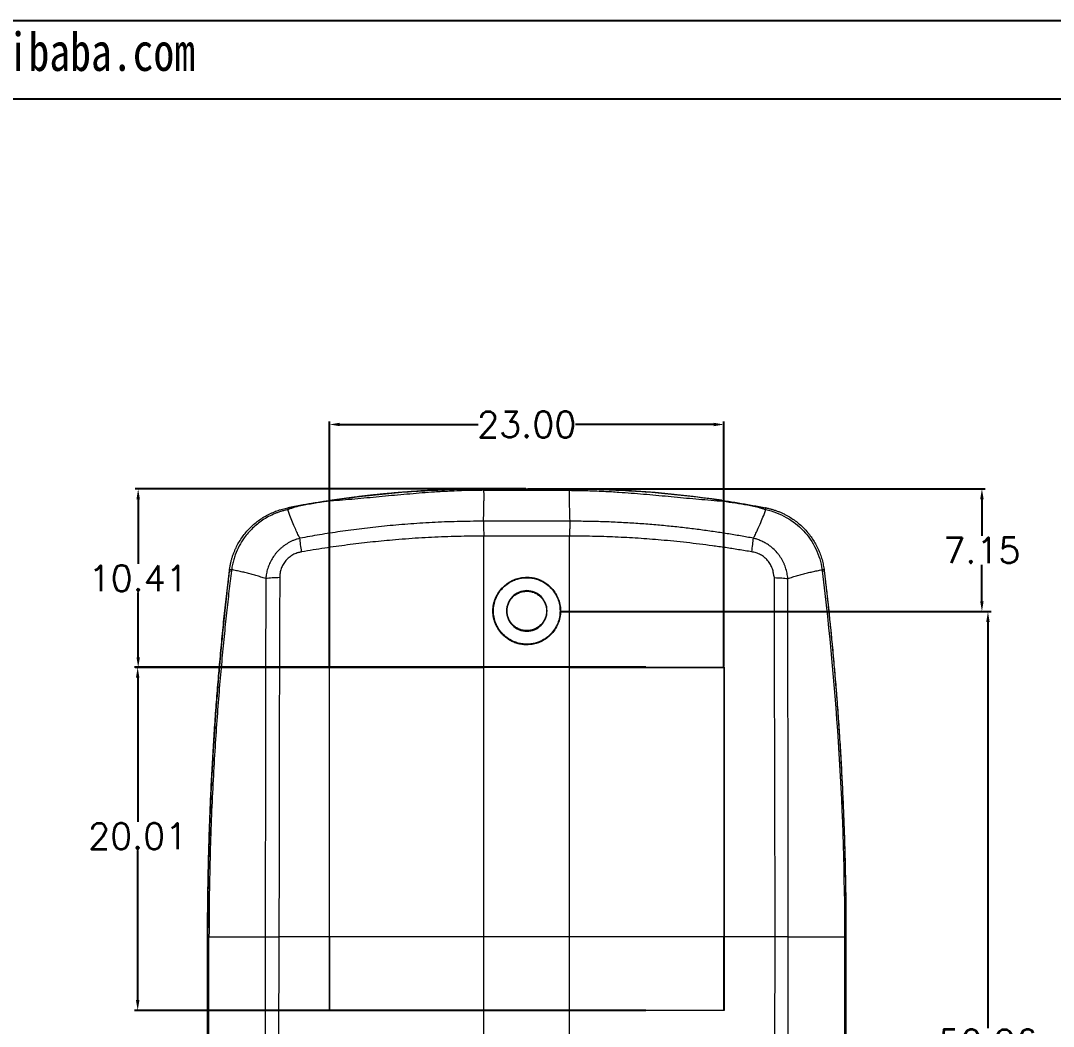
# Model space of a CAD drawing. Header units: inches. Extents: x 1127 to 2406, y 573 to 922.
# Drawn here: x 2294.7 to 2354.9, y 708.2 to 766.9 of the extents above; entities that cross this region are included whole.
import ezdxf

# ---------------------------------------------------------------- set-up
doc = ezdxf.new("R2010")
doc.units = ezdxf.units.IN
doc.layers.add('文字', color=81, linetype='Continuous')
doc.styles.get("Standard").update_dxf_attribs({"font": 'txt', "bigfont": 'gbcbig.shx'})
doc.styles.add('宋体', font='', dxfattribs={"width": 0.8, "height": 3.5})
doc.styles.get('宋体').set_extended_font_data('SimSun')
doc.dimstyles.new('2', dxfattribs={"dimtxt": 1.5, "dimasz": 0.6, "dimexe": 0.18, "dimexo": 0.0625, "dimgap": 0.09, "dimtad": 0, "dimtih": 1, "dimtoh": 1, "dimzin": 0, "dimdsep": 46, "dimtxsty": 'Standard', "dimcen": 0, "dimadec": 0, "dimazin": 2, "dimtfac": 1, "dimtofl": 0, "dimtmove": 0, "dimatfit": 3, "dimfxl": 1, "dimtolj": 1, "dimtzin": 0, "dimarcsym": 0})

# ---------------------------------------------------------------- blocks, each defined once
blk = doc.blocks.new('*D185')
at = {"color": 0, "lineweight": -2}
for p, q in [((2326.261, 732.402), (2351.298, 732.402)), ((2351.118, 731.802), (2351.118, 708.111)), ((2351.118, 682.739), (2351.118, 706.431)), ((2325.439, 682.139), (2351.298, 682.139))]:
    blk.add_line(p, q, dxfattribs=at)
at = {"color": 0}
for points in [[(2351.018, 731.802), (2351.218, 731.802), (2351.118, 732.402)], [(2351.018, 682.739), (2351.218, 682.739), (2351.118, 682.139)]]:
    blk.add_solid(points, dxfattribs=at)
at = {"layer": 'Defpoints', "color": 0}
for p in [(2326.199, 732.402), (2351.118, 732.402), (2325.376, 682.139)]:
    blk.add_point(p, dxfattribs=at)
at = {"color": 0, "insert": (2351.118, 707.271), "char_height": 1.5, "attachment_point": 5}
blk.add_mtext('\\A1;50.26', dxfattribs=at)
blk = doc.blocks.new('*D186')
at = {"color": 0, "lineweight": -2}
for p, q in [((2312.726, 729.202), (2312.726, 743.495)), ((2313.326, 743.315), (2321.386, 743.315)), ((2335.126, 743.315), (2327.066, 743.315)), ((2335.726, 729.202), (2335.726, 743.495))]:
    blk.add_line(p, q, dxfattribs=at)
at = {"color": 0}
for points in [[(2313.326, 743.415), (2313.326, 743.215), (2312.726, 743.315)], [(2335.126, 743.415), (2335.126, 743.215), (2335.726, 743.315)]]:
    blk.add_solid(points, dxfattribs=at)
at = {"layer": 'Defpoints', "color": 0}
for p in [(2335.726, 743.315), (2312.726, 729.139), (2335.726, 729.139)]:
    blk.add_point(p, dxfattribs=at)
at = {"color": 0, "insert": (2324.226, 743.315), "char_height": 1.5, "attachment_point": 5}
blk.add_mtext('\\A1;23.00', dxfattribs=at)
blk = doc.blocks.new('*D187')
at = {"color": 0, "lineweight": -2}
for p, q in [((2331.169, 729.15), (2301.359, 729.15)), ((2301.539, 728.55), (2301.539, 720.143)), ((2301.539, 709.739), (2301.539, 718.463)), ((2331.164, 709.139), (2301.359, 709.139))]:
    blk.add_line(p, q, dxfattribs=at)
at = {"color": 0}
for points in [[(2301.439, 728.55), (2301.639, 728.55), (2301.539, 729.15)], [(2301.439, 709.739), (2301.639, 709.739), (2301.539, 709.139)]]:
    blk.add_solid(points, dxfattribs=at)
at = {"layer": 'Defpoints', "color": 0}
for p in [(2331.232, 729.15), (2301.539, 709.139), (2331.226, 709.139)]:
    blk.add_point(p, dxfattribs=at)
at = {"color": 0, "insert": (2301.539, 719.303), "char_height": 1.5, "attachment_point": 5}
blk.add_mtext('\\A1;20.01', dxfattribs=at)
blk = doc.blocks.new('*D188')
at = {"color": 0, "lineweight": -2}
for p, q in [((2324.164, 739.552), (2301.387, 739.552)), ((2301.567, 738.952), (2301.567, 735.186)), ((2301.567, 729.739), (2301.567, 733.506)), ((2317.164, 729.139), (2301.387, 729.139))]:
    blk.add_line(p, q, dxfattribs=at)
at = {"color": 0}
for points in [[(2301.467, 738.952), (2301.667, 738.952), (2301.567, 739.552)], [(2301.467, 729.739), (2301.667, 729.739), (2301.567, 729.139)]]:
    blk.add_solid(points, dxfattribs=at)
at = {"layer": 'Defpoints', "color": 0}
for p in [(2301.567, 739.552), (2324.226, 739.552), (2317.226, 729.139)]:
    blk.add_point(p, dxfattribs=at)
at = {"color": 0, "insert": (2301.567, 734.346), "char_height": 1.5, "attachment_point": 5}
blk.add_mtext('\\A1;10.41', dxfattribs=at)
blk = doc.blocks.new('*D189')
at = {"color": 0, "lineweight": -2}
for p, q in [((2324.289, 739.552), (2350.946, 739.552)), ((2350.766, 738.952), (2350.766, 736.817)), ((2350.766, 733.002), (2350.766, 735.137)), ((2326.261, 732.402), (2350.946, 732.402))]:
    blk.add_line(p, q, dxfattribs=at)
at = {"color": 0}
for points in [[(2350.666, 738.952), (2350.866, 738.952), (2350.766, 739.552)], [(2350.666, 733.002), (2350.866, 733.002), (2350.766, 732.402)]]:
    blk.add_solid(points, dxfattribs=at)
at = {"layer": 'Defpoints', "color": 0}
for p in [(2324.226, 739.552), (2350.766, 739.552), (2326.199, 732.402)]:
    blk.add_point(p, dxfattribs=at)
at = {"color": 0, "insert": (2350.766, 735.977), "char_height": 1.5, "attachment_point": 5}
blk.add_mtext('\\A1;7.15', dxfattribs=at)

msp = doc.modelspace()

# ---------------------------------------------------------------- linework, layer by layer
for p, q in [((2135.045, 766.869), (2406.074, 766.869)), ((2142.058, 762.307), (2401.511, 762.307))]:
    msp.add_line(p, q)
at = {"color": 7, "linetype": 'Continuous', "lineweight": 15}
for p, q in [((2321.722, 739.474), (2326.731, 739.474)), ((2321.726, 739.552), (2321.727, 739.547)), ((2321.726, 739.552), (2326.726, 739.552)), ((2321.727, 739.547), (2326.726, 739.547)), ((2326.726, 739.552), (2326.726, 739.547)), ((2326.757, 737.669), (2321.696, 737.669)), ((2326.726, 736.803), (2321.727, 736.803)), ((2306.884, 734.79), (2306.894, 734.866)), ((2341.559, 734.867), (2341.569, 734.79)), ((2312.726, 729.139), (2312.716, 729.15)), ((2321.726, 729.15), (2326.726, 729.15)), ((2321.726, 729.139), (2321.726, 729.15)), ((2321.726, 713.439), (2321.726, 729.139)), ((2326.726, 729.139), (2321.726, 729.139)), ((2326.726, 729.15), (2326.726, 729.139)), ((2326.726, 713.439), (2326.726, 729.139)), ((2335.737, 729.15), (2335.726, 729.139)), ((2305.618, 713.439), (2305.614, 713.439)), ((2305.614, 701.139), (2305.614, 713.439)), ((2305.697, 713.439), (2305.618, 713.439)), ((2305.618, 713.439), (2305.618, 701.139)), ((2305.697, 701.14), (2305.697, 713.439)), ((2308.977, 713.439), (2308.977, 701.139)), ((2309.778, 713.439), (2309.735, 701.139)), ((2312.716, 713.439), (2309.778, 713.439)), ((2312.716, 709.129), (2312.716, 713.439)), ((2312.716, 713.439), (2312.726, 713.439)), ((2321.726, 713.439), (2312.726, 713.439)), ((2312.726, 713.439), (2312.726, 709.139)), ((2321.726, 709.139), (2321.726, 713.439)), ((2326.726, 713.439), (2321.726, 713.439)), ((2326.726, 709.139), (2326.726, 713.439)), ((2335.726, 713.439), (2326.726, 713.439)), ((2335.726, 709.139), (2335.726, 713.439)), ((2335.726, 713.439), (2335.737, 713.439)), ((2335.737, 713.439), (2335.737, 709.129)), ((2338.718, 713.439), (2335.737, 713.439)), ((2338.676, 701.139), (2338.718, 713.439)), ((2339.475, 701.139), (2339.475, 713.439)), ((2342.756, 713.439), (2342.756, 701.14)), ((2342.835, 713.439), (2342.756, 713.439)), ((2342.835, 701.139), (2342.835, 713.439)), ((2342.835, 713.439), (2342.839, 713.439)), ((2342.839, 713.439), (2342.839, 701.139)), ((2312.726, 709.139), (2312.716, 709.129)), ((2321.726, 709.139), (2326.726, 709.139)), ((2321.726, 709.129), (2321.726, 709.139)), ((2326.726, 709.129), (2321.726, 709.129)), ((2321.726, 701.139), (2321.726, 709.129)), ((2326.726, 709.139), (2326.726, 709.129)), ((2326.726, 701.139), (2326.726, 709.129)), ((2335.737, 709.129), (2335.726, 709.139))]:
    msp.add_line(p, q, dxfattribs=at)
at = {"color": 8, "linetype": 'Continuous', "lineweight": 15}
msp.add_line((2335.575, 738.892), (2338.156, 738.455), dxfattribs=at)
at = {"color": 7, "linetype": 'Continuous', "lineweight": 15}
msp.add_arc((2326.75, 679.791), 59.756, 81.50735, 90.02218, dxfattribs=at)
for points, knots in [([(2321.722, 739.474), (2321.575, 739.473), (2321.268, 739.472), (2320.789, 739.463), (2320.267, 739.446), (2319.615, 739.417), (2318.658, 739.361), (2317.414, 739.263), (2315.982, 739.13), (2314.79, 739.016), (2313.839, 738.931), (2313.127, 738.874), (2312.416, 738.81), (2311.702, 738.718), (2311.107, 738.598), (2310.697, 738.484), (2310.491, 738.418), (2310.391, 738.383), (2310.339, 738.364), (2310.31, 738.353), (2310.292, 738.348), (2310.285, 738.346)], [0, 0, 0, 0, 0.038238, 0.079771, 0.124604, 0.174258, 0.249337, 0.374136, 0.498842, 0.623332, 0.685505, 0.747659, 0.809794, 0.872012, 0.934928, 0.967104, 0.983487, 0.99177, 0.995103, 0.998148, 1, 1, 1, 1]), ([(2310.297, 738.454), (2310.548, 738.502), (2311.051, 738.597), (2311.808, 738.729), (2312.565, 738.851), (2313.323, 738.963), (2314.083, 739.066), (2314.843, 739.158), (2315.604, 739.241), (2316.366, 739.315), (2317.129, 739.378), (2317.893, 739.432), (2318.658, 739.476), (2319.424, 739.51), (2320.19, 739.534), (2320.958, 739.549), (2321.47, 739.551), (2321.726, 739.552)], [0, 0, 0, 0, 0.066832, 0.133593, 0.200294, 0.266947, 0.333561, 0.400147, 0.466718, 0.533282, 0.599853, 0.666439, 0.733053, 0.799706, 0.866407, 0.933168, 1, 1, 1, 1]), ([(2321.727, 739.547), (2321.461, 739.546), (2320.86, 739.544), (2319.854, 739.521), (2318.936, 739.485), (2318.193, 739.444), (2317.713, 739.414), (2317.286, 739.384), (2316.914, 739.355), (2316.577, 739.327), (2316.284, 739.301), (2316.032, 739.278), (2315.88, 739.263), (2315.729, 739.248), (2315.568, 739.232), (2315.339, 739.208), (2315.112, 739.183), (2314.887, 739.158), (2314.664, 739.132), (2314.442, 739.105), (2314.223, 739.078), (2313.701, 739.012), (2313.253, 738.947), (2312.878, 738.892)], [0, 0, 0, 0, 0.089771, 0.203023, 0.339757, 0.4001, 0.454343, 0.502484, 0.544524, 0.580463, 0.616807, 0.643618, 0.665959, 0.668639, 0.694747, 0.720656, 0.746367, 0.77188, 0.797195, 0.822313, 0.847233, 0.871954, 1, 1, 1, 1]), ([(2321.696, 737.669), (2321.7, 737.718), (2321.707, 737.823), (2321.715, 737.987), (2321.722, 738.263), (2321.727, 738.555), (2321.731, 738.85), (2321.738, 739.07), (2321.74, 739.279), (2321.728, 739.411), (2321.722, 739.474)], [0, 0, 0, 0, 0.072138, 0.155225, 0.249278, 0.498215, 0.623133, 0.748089, 0.881219, 1, 1, 1, 1]), ([(2326.757, 737.669), (2326.753, 737.718), (2326.746, 737.823), (2326.738, 737.987), (2326.731, 738.263), (2326.726, 738.555), (2326.722, 738.85), (2326.715, 739.07), (2326.713, 739.279), (2326.725, 739.411), (2326.731, 739.474)], [0, 0, 0, 0, 0.072138, 0.155226, 0.249279, 0.498216, 0.623134, 0.74809, 0.881219, 1, 1, 1, 1]), ([(2326.726, 739.552), (2326.983, 739.551), (2327.495, 739.549), (2328.262, 739.534), (2329.029, 739.51), (2329.795, 739.476), (2330.56, 739.432), (2331.324, 739.378), (2332.087, 739.315), (2332.849, 739.241), (2333.61, 739.158), (2334.37, 739.066), (2335.129, 738.963), (2335.888, 738.851), (2336.645, 738.729), (2337.402, 738.597), (2337.905, 738.502), (2338.156, 738.454)], [0, 0, 0, 0, 0.066832, 0.133593, 0.200294, 0.266947, 0.333561, 0.400147, 0.466718, 0.533282, 0.599853, 0.666439, 0.733053, 0.799706, 0.866407, 0.933168, 1, 1, 1, 1]), ([(2326.731, 739.474), (2326.878, 739.473), (2327.184, 739.472), (2327.663, 739.462), (2328.182, 739.446), (2328.833, 739.416), (2329.79, 739.36), (2331.039, 739.261), (2332.471, 739.128), (2333.662, 739.014), (2334.613, 738.93), (2335.325, 738.874), (2336.034, 738.796), (2336.745, 738.689), (2337.341, 738.579), (2337.754, 738.478), (2337.961, 738.416), (2338.061, 738.383), (2338.113, 738.364), (2338.142, 738.353), (2338.16, 738.348), (2338.167, 738.347)], [0, 0, 0, 0, 0.038183, 0.079723, 0.124623, 0.173143, 0.249378, 0.374198, 0.498921, 0.623418, 0.685592, 0.747739, 0.809836, 0.872022, 0.934917, 0.967076, 0.983466, 0.991759, 0.995096, 0.998156, 1, 1, 1, 1]), ([(2306.894, 734.866), (2306.903, 734.928), (2306.922, 735.052), (2306.961, 735.237), (2307.007, 735.419), (2307.061, 735.599), (2307.123, 735.777), (2307.193, 735.952), (2307.336, 736.267), (2307.588, 736.704), (2308.005, 737.217), (2308.496, 737.661), (2308.958, 737.962), (2309.353, 738.159), (2309.659, 738.283), (2309.974, 738.384), (2310.189, 738.431), (2310.297, 738.454)], [0, 0, 0, 0, 0.035857, 0.071554, 0.10716, 0.142746, 0.178383, 0.214141, 0.250089, 0.37487, 0.499789, 0.624686, 0.749444, 0.812419, 0.874918, 0.937319, 1, 1, 1, 1]), ([(2310.285, 738.346), (2310.218, 738.331), (2310.087, 738.302), (2309.897, 738.247), (2309.717, 738.186), (2309.471, 738.091), (2309.167, 737.947), (2308.716, 737.677), (2308.225, 737.279), (2307.777, 736.763), (2307.448, 736.233), (2307.254, 735.801), (2307.133, 735.434), (2307.059, 735.145), (2307.026, 734.945), (2307.009, 734.843)], [0, 0, 0, 0, 0.040129, 0.078942, 0.116188, 0.151626, 0.234164, 0.313592, 0.459605, 0.603465, 0.712871, 0.824699, 0.880981, 0.939615, 1, 1, 1, 1]), ([(2310.285, 738.346), (2310.285, 738.359), (2310.284, 738.384), (2310.284, 738.414), (2310.286, 738.436), (2310.29, 738.45), (2310.294, 738.453), (2310.297, 738.454)], [0, 0, 0, 0, 0.197312, 0.397642, 0.599339, 0.800689, 1, 1, 1, 1]), ([(2310.999, 736.677), (2310.961, 736.753), (2310.876, 736.922), (2310.746, 737.201), (2310.597, 737.536), (2310.435, 737.928), (2310.338, 738.2), (2310.285, 738.346)], [0, 0, 0, 0, 0.129554, 0.290197, 0.486965, 0.722839, 1, 1, 1, 1]), ([(2337.444, 736.68), (2337.482, 736.753), (2337.566, 736.92), (2337.697, 737.197), (2337.848, 737.531), (2338.013, 737.925), (2338.113, 738.199), (2338.167, 738.347)], [0, 0, 0, 0, 0.126994, 0.286486, 0.483176, 0.720274, 1, 1, 1, 1]), ([(2338.167, 738.347), (2338.168, 738.359), (2338.169, 738.385), (2338.168, 738.414), (2338.166, 738.436), (2338.162, 738.45), (2338.158, 738.453), (2338.156, 738.454)], [0, 0, 0, 0, 0.198823, 0.399912, 0.601567, 0.802068, 1, 1, 1, 1]), ([(2338.156, 738.454), (2338.218, 738.441), (2338.342, 738.416), (2338.524, 738.367), (2338.704, 738.312), (2338.881, 738.248), (2339.056, 738.176), (2339.227, 738.096), (2339.534, 737.937), (2339.958, 737.661), (2340.447, 737.217), (2340.864, 736.704), (2341.14, 736.226), (2341.315, 735.823), (2341.422, 735.511), (2341.506, 735.192), (2341.541, 734.976), (2341.559, 734.867)], [0, 0, 0, 0, 0.035879, 0.07162, 0.107293, 0.14297, 0.178722, 0.214618, 0.250728, 0.375403, 0.500417, 0.625232, 0.750102, 0.812792, 0.875087, 0.937364, 1, 1, 1, 1]), ([(2338.167, 738.347), (2338.586, 738.258), (2338.99, 738.107), (2339.732, 737.689), (2340.07, 737.424), (2340.651, 736.803), (2340.893, 736.449), (2341.259, 735.68), (2341.383, 735.268), (2341.444, 734.844)], [0, 0, 0, 0, 0.25, 0.25, 0.5, 0.5, 0.75, 0.75, 1, 1, 1, 1]), ([(2321.696, 737.669), (2321.44, 737.669), (2320.933, 737.667), (2320.179, 737.652), (2319.437, 737.629), (2318.709, 737.596), (2317.993, 737.554), (2317.29, 737.505), (2316.601, 737.448), (2315.925, 737.384), (2315.263, 737.314), (2314.614, 737.237), (2313.979, 737.155), (2313.356, 737.068), (2312.748, 736.977), (2312.153, 736.881), (2311.571, 736.782), (2311.189, 736.712), (2310.999, 736.678)], [0, 0, 0, 0, 0.071236, 0.141317, 0.21024, 0.277999, 0.344592, 0.410018, 0.474277, 0.537368, 0.59929, 0.660043, 0.719627, 0.778042, 0.835287, 0.891361, 0.946265, 1, 1, 1, 1]), ([(2321.696, 737.669), (2321.697, 737.648), (2321.698, 737.591), (2321.697, 737.496), (2321.699, 737.385), (2321.704, 737.261), (2321.712, 737.116), (2321.72, 736.958), (2321.724, 736.853), (2321.727, 736.803)], [0, 0, 0, 0, 0.091351, 0.249869, 0.371323, 0.49983, 0.680867, 0.847591, 1, 1, 1, 1]), ([(2326.726, 736.803), (2326.728, 736.839), (2326.731, 736.913), (2326.737, 737.029), (2326.743, 737.151), (2326.749, 737.272), (2326.754, 737.385), (2326.755, 737.496), (2326.754, 737.59), (2326.756, 737.648), (2326.757, 737.669)], [0, 0, 0, 0, 0.108413, 0.22792, 0.358519, 0.500211, 0.628435, 0.75015, 0.908087, 1, 1, 1, 1]), ([(2337.444, 736.68), (2337.192, 736.725), (2336.681, 736.818), (2335.9, 736.947), (2335.094, 737.07), (2334.264, 737.184), (2333.41, 737.29), (2332.531, 737.385), (2331.627, 737.469), (2330.699, 737.54), (2329.747, 737.597), (2328.771, 737.639), (2327.772, 737.665), (2327.098, 737.668), (2326.757, 737.669)], [0, 0, 0, 0, 0.071572, 0.145283, 0.221136, 0.299129, 0.379263, 0.461535, 0.545946, 0.632494, 0.721177, 0.811995, 0.90494, 1, 1, 1, 1]), ([(2310.999, 736.677), (2310.944, 736.662), (2310.834, 736.631), (2310.672, 736.573), (2310.513, 736.504), (2310.358, 736.426), (2310.208, 736.337), (2310.063, 736.238), (2309.924, 736.13), (2309.792, 736.011), (2309.669, 735.884), (2309.524, 735.711), (2309.369, 735.486), (2309.223, 735.205), (2309.115, 734.915), (2309.039, 734.622), (2309.014, 734.425), (2309.002, 734.327)], [0, 0, 0, 0, 0.0521048, 0.1043578, 0.1567928, 0.2094703, 0.2624495, 0.3156974, 0.3691737, 0.4228643, 0.4767771, 0.5309304, 0.6283011, 0.7251645, 0.8188042, 0.9103897, 1, 1, 1, 1]), ([(2311.098, 735.885), (2311.076, 736.03), (2311.056, 736.175), (2311.022, 736.446), (2311.009, 736.571), (2310.999, 736.677)], [0, 0, 0, 0, 0.5, 0.5, 1, 1, 1, 1]), ([(2321.727, 736.803), (2321.473, 736.802), (2320.965, 736.801), (2320.204, 736.787), (2319.442, 736.764), (2318.679, 736.731), (2317.916, 736.688), (2317.153, 736.635), (2316.21, 736.558), (2315.082, 736.447), (2313.766, 736.29), (2312.435, 736.105), (2311.546, 735.958), (2311.098, 735.885)], [0, 0, 0, 0, 0.071174, 0.142411, 0.213723, 0.285117, 0.356604, 0.428194, 0.499895, 0.622283, 0.746401, 0.872293, 1, 1, 1, 1]), ([(2337.343, 735.887), (2337.087, 735.929), (2336.577, 736.014), (2335.812, 736.131), (2335.052, 736.238), (2334.297, 736.336), (2333.546, 736.425), (2332.801, 736.504), (2331.861, 736.592), (2330.724, 736.679), (2329.391, 736.751), (2328.058, 736.796), (2327.17, 736.801), (2326.726, 736.803)], [0, 0, 0, 0, 0.073194, 0.145793, 0.217803, 0.289232, 0.360087, 0.430378, 0.500112, 0.625509, 0.750588, 0.875401, 1, 1, 1, 1]), ([(2337.343, 735.887), (2337.366, 736.031), (2337.386, 736.177), (2337.421, 736.447), (2337.435, 736.572), (2337.444, 736.68)], [0, 0, 0, 0, 0.5, 0.5, 1, 1, 1, 1]), ([(2339.451, 734.328), (2339.445, 734.381), (2339.433, 734.489), (2339.404, 734.649), (2339.366, 734.808), (2339.318, 734.965), (2339.26, 735.121), (2339.193, 735.273), (2339.115, 735.422), (2339.028, 735.566), (2338.93, 735.705), (2338.788, 735.882), (2338.588, 736.086), (2338.344, 736.276), (2338.105, 736.423), (2337.883, 736.533), (2337.661, 736.619), (2337.512, 736.661), (2337.444, 736.68)], [0, 0, 0, 0, 0.04896, 0.098154, 0.147703, 0.197625, 0.247855, 0.29836, 0.349155, 0.400277, 0.451764, 0.503578, 0.606539, 0.710572, 0.783916, 0.860375, 0.935623, 1, 1, 1, 1]), ([(2311.098, 735.885), (2311.069, 735.879), (2311.01, 735.869), (2310.923, 735.846), (2310.822, 735.815), (2310.711, 735.772), (2310.549, 735.692), (2310.362, 735.566), (2310.168, 735.377), (2310.013, 735.155), (2309.92, 734.951), (2309.868, 734.779), (2309.841, 734.648), (2309.825, 734.515), (2309.823, 734.426), (2309.822, 734.381)], [0, 0, 0, 0, 0.041916, 0.083615, 0.125227, 0.1882, 0.250548, 0.375505, 0.500446, 0.625283, 0.75007, 0.812141, 0.874991, 0.937285, 1, 1, 1, 1]), ([(2338.675, 734.383), (2338.669, 734.396), (2338.656, 734.422), (2338.642, 734.464), (2338.632, 734.506), (2338.623, 734.564), (2338.61, 734.652), (2338.587, 734.771), (2338.535, 734.947), (2338.439, 735.158), (2338.279, 735.383), (2338.082, 735.574), (2337.856, 735.722), (2337.608, 735.832), (2337.432, 735.868), (2337.343, 735.887)], [0, 0, 0, 0, 0.019265, 0.039784, 0.061737, 0.078831, 0.121858, 0.184912, 0.247339, 0.375923, 0.503952, 0.627419, 0.75191, 0.874875, 1, 1, 1, 1]), ([(2305.614, 713.439), (2305.615, 713.885), (2305.616, 714.778), (2305.632, 716.116), (2305.657, 717.454), (2305.691, 718.791), (2305.736, 720.127), (2305.791, 721.463), (2305.855, 722.799), (2305.93, 724.134), (2306.014, 725.468), (2306.108, 726.801), (2306.212, 728.134), (2306.327, 729.467), (2306.451, 730.798), (2306.585, 732.13), (2306.728, 733.46), (2306.832, 734.347), (2306.884, 734.79)], [0, 0, 0, 0, 0.06256, 0.125097, 0.187612, 0.250111, 0.312595, 0.375069, 0.437536, 0.5, 0.562464, 0.624931, 0.687405, 0.749889, 0.812388, 0.874903, 0.93744, 1, 1, 1, 1]), ([(2307, 734.777), (2306.953, 734.384), (2306.856, 733.567), (2306.714, 732.293), (2306.571, 730.923), (2306.431, 729.456), (2306.294, 727.892), (2306.164, 726.232), (2306.043, 724.456), (2305.932, 722.545), (2305.835, 720.483), (2305.76, 718.269), (2305.707, 715.905), (2305.7, 714.278), (2305.697, 713.439)], [0, 0, 0, 0, 0.05545, 0.115385, 0.179802, 0.248699, 0.322075, 0.399928, 0.482256, 0.571758, 0.668283, 0.77183, 0.882401, 1, 1, 1, 1]), ([(2309.002, 734.327), (2308.907, 734.358), (2308.716, 734.42), (2308.432, 734.505), (2308.146, 734.585), (2307.861, 734.658), (2307.576, 734.726), (2307.291, 734.789), (2307.104, 734.825), (2307.009, 734.843)], [0, 0, 0, 0, 0.136449, 0.274865, 0.415344, 0.557987, 0.702901, 0.850199, 1, 1, 1, 1]), ([(2339.451, 734.328), (2339.546, 734.359), (2339.737, 734.421), (2340.021, 734.506), (2340.306, 734.585), (2340.591, 734.659), (2340.877, 734.727), (2341.162, 734.789), (2341.349, 734.826), (2341.444, 734.844)], [0, 0, 0, 0, 0.136273, 0.274574, 0.414997, 0.557643, 0.702616, 0.850029, 1, 1, 1, 1]), ([(2341.569, 734.79), (2341.621, 734.347), (2341.725, 733.461), (2341.868, 732.13), (2342.002, 730.799), (2342.126, 729.467), (2342.24, 728.135), (2342.345, 726.802), (2342.439, 725.468), (2342.523, 724.134), (2342.598, 722.799), (2342.662, 721.464), (2342.717, 720.128), (2342.762, 718.791), (2342.796, 717.454), (2342.821, 716.116), (2342.836, 714.778), (2342.838, 713.885), (2342.839, 713.439)], [0, 0, 0, 0, 0.06256, 0.125097, 0.187612, 0.250111, 0.312595, 0.375069, 0.437536, 0.5, 0.562464, 0.624931, 0.687405, 0.749889, 0.812388, 0.874903, 0.93744, 1, 1, 1, 1]), ([(2309.002, 734.327), (2309.004, 730.872), (2308.996, 727.399), (2308.984, 720.43), (2308.977, 716.935), (2308.977, 713.439)], [0, 0, 0, 0, 0.5, 0.5, 1, 1, 1, 1]), ([(2309.822, 734.381), (2309.673, 734.379), (2309.524, 734.372), (2309.244, 734.354), (2309.114, 734.342), (2309.002, 734.327)], [0, 0, 0, 0, 0.5, 0.5, 1, 1, 1, 1]), ([(2309.822, 734.381), (2309.821, 733.973), (2309.817, 733.155), (2309.813, 731.927), (2309.808, 730.698), (2309.804, 729.468), (2309.8, 728.238), (2309.797, 727.006), (2309.793, 725.774), (2309.791, 724.542), (2309.788, 723.309), (2309.786, 722.076), (2309.784, 720.842), (2309.782, 719.608), (2309.781, 718.374), (2309.78, 717.14), (2309.779, 715.907), (2309.778, 714.673), (2309.778, 713.85), (2309.778, 713.439)], [0, 0, 0, 0, 0.058938, 0.117861, 0.17677, 0.235665, 0.294545, 0.353411, 0.412263, 0.4711, 0.529924, 0.588733, 0.647528, 0.706308, 0.765075, 0.823827, 0.882566, 0.94129, 1, 1, 1, 1]), ([(2324.226, 730.465), (2324.178, 730.466), (2324.081, 730.467), (2323.938, 730.482), (2323.8, 730.506), (2323.666, 730.539), (2323.535, 730.582), (2323.409, 730.634), (2323.287, 730.696), (2323.169, 730.767), (2323.056, 730.848), (2322.946, 730.939), (2322.782, 731.094), (2322.585, 731.332), (2322.397, 731.674), (2322.279, 732.046), (2322.241, 732.435), (2322.279, 732.825), (2322.398, 733.196), (2322.586, 733.538), (2322.819, 733.82), (2323.073, 734.042), (2323.332, 734.205), (2323.613, 734.321), (2323.913, 734.392), (2324.121, 734.401), (2324.226, 734.405)], [0, 0, 0, 0, 0.023592, 0.046623, 0.069204, 0.091452, 0.113489, 0.135443, 0.15744, 0.179609, 0.202073, 0.224951, 0.248356, 0.311624, 0.373948, 0.436744, 0.500008, 0.563293, 0.626167, 0.688578, 0.751976, 0.802754, 0.851625, 0.899896, 0.948923, 1, 1, 1, 1]), ([(2324.226, 730.5), (2324.177, 730.501), (2324.08, 730.503), (2323.935, 730.52), (2323.792, 730.547), (2323.65, 730.586), (2323.434, 730.662), (2323.154, 730.807), (2322.846, 731.059), (2322.594, 731.367), (2322.416, 731.711), (2322.31, 732.073), (2322.276, 732.439), (2322.31, 732.805), (2322.416, 733.167), (2322.594, 733.511), (2322.846, 733.819), (2323.154, 734.072), (2323.463, 734.231), (2323.743, 734.322), (2323.983, 734.369), (2324.145, 734.375), (2324.226, 734.378)], [0, 0, 0, 0, 0.024149, 0.048098, 0.071984, 0.095947, 0.120123, 0.185061, 0.250087, 0.315024, 0.38005, 0.439994, 0.500024, 0.559968, 0.619998, 0.684936, 0.749962, 0.8149, 0.879926, 0.920038, 0.959849, 1, 1, 1, 1]), ([(2324.226, 734.405), (2324.275, 734.404), (2324.372, 734.402), (2324.514, 734.387), (2324.652, 734.364), (2324.787, 734.331), (2324.917, 734.288), (2325.043, 734.236), (2325.165, 734.174), (2325.282, 734.103), (2325.396, 734.022), (2325.506, 733.932), (2325.67, 733.776), (2325.867, 733.538), (2326.055, 733.197), (2326.174, 732.825), (2326.211, 732.436), (2326.174, 732.046), (2326.056, 731.674), (2325.868, 731.332), (2325.635, 731.051), (2325.381, 730.828), (2325.122, 730.664), (2324.841, 730.549), (2324.54, 730.477), (2324.332, 730.469), (2324.226, 730.465)], [0, 0, 0, 0, 0.0235599, 0.046562, 0.0691171, 0.0913432, 0.1133633, 0.1353038, 0.1572928, 0.1794571, 0.2019208, 0.2248033, 0.2482172, 0.3115943, 0.3740228, 0.4368817, 0.5001806, 0.5634311, 0.6262421, 0.6885493, 0.7518375, 0.8026014, 0.8514797, 0.8997801, 0.9488561, 1, 1, 1, 1]), ([(2324.226, 734.378), (2324.275, 734.377), (2324.373, 734.375), (2324.518, 734.358), (2324.661, 734.331), (2324.802, 734.293), (2325.019, 734.216), (2325.299, 734.072), (2325.607, 733.82), (2325.859, 733.512), (2326.037, 733.167), (2326.143, 732.805), (2326.177, 732.439), (2326.143, 732.074), (2326.037, 731.712), (2325.859, 731.367), (2325.607, 731.059), (2325.299, 730.807), (2324.99, 730.647), (2324.71, 730.556), (2324.47, 730.509), (2324.308, 730.503), (2324.226, 730.5)], [0, 0, 0, 0, 0.024149, 0.048098, 0.071984, 0.095947, 0.120123, 0.185061, 0.250087, 0.315024, 0.38005, 0.439994, 0.500024, 0.559968, 0.619998, 0.684936, 0.749962, 0.8149, 0.879926, 0.920038, 0.959849, 1, 1, 1, 1]), ([(2338.718, 713.439), (2338.717, 713.852), (2338.713, 714.678), (2338.709, 715.916), (2338.704, 717.154), (2338.7, 718.391), (2338.696, 719.628), (2338.693, 720.864), (2338.69, 722.098), (2338.687, 723.333), (2338.684, 724.566), (2338.682, 725.797), (2338.68, 727.028), (2338.678, 728.258), (2338.677, 729.486), (2338.676, 730.713), (2338.675, 731.938), (2338.675, 733.161), (2338.675, 733.976), (2338.675, 734.383)], [0, 0, 0, 0, 0.05895, 0.117885, 0.176804, 0.235707, 0.294594, 0.353465, 0.41232, 0.47116, 0.529984, 0.588791, 0.647583, 0.706359, 0.765119, 0.823863, 0.882592, 0.941304, 1, 1, 1, 1]), ([(2338.675, 734.383), (2338.816, 734.379), (2338.958, 734.373), (2339.222, 734.354), (2339.345, 734.342), (2339.451, 734.328)], [0, 0, 0, 0, 0.5, 0.5, 1, 1, 1, 1]), ([(2339.475, 713.439), (2339.476, 716.935), (2339.469, 720.43), (2339.457, 727.399), (2339.449, 730.873), (2339.451, 734.328)], [0, 0, 0, 0, 0.5, 0.5, 1, 1, 1, 1]), ([(2324.226, 733.622), (2324.072, 733.622), (2323.917, 733.592), (2323.631, 733.473), (2323.499, 733.385), (2323.28, 733.166), (2323.193, 733.035), (2323.074, 732.749), (2323.043, 732.594), (2323.043, 732.284), (2323.074, 732.129), (2323.193, 731.843), (2323.28, 731.712), (2323.499, 731.493), (2323.631, 731.405), (2323.917, 731.287), (2324.072, 731.256), (2324.226, 731.256)], [0, 0, 0, 0, 0.125, 0.125, 0.25, 0.25, 0.375, 0.375, 0.5, 0.5, 0.625, 0.625, 0.75, 0.75, 0.875, 0.875, 1, 1, 1, 1]), ([(2324.226, 731.289), (2324.19, 731.29), (2324.118, 731.292), (2324.011, 731.308), (2323.905, 731.333), (2323.763, 731.382), (2323.59, 731.471), (2323.408, 731.62), (2323.258, 731.803), (2323.12, 732.071), (2323.049, 732.439), (2323.12, 732.807), (2323.258, 733.075), (2323.408, 733.258), (2323.59, 733.408), (2323.795, 733.512), (2324.01, 733.578), (2324.154, 733.585), (2324.226, 733.589)], [0, 0, 0, 0, 0.03017, 0.060089, 0.090026, 0.120251, 0.185236, 0.25037, 0.315356, 0.38049, 0.500066, 0.619641, 0.684627, 0.749761, 0.814746, 0.879881, 0.939904, 1, 1, 1, 1]), ([(2324.226, 731.256), (2324.381, 731.256), (2324.536, 731.287), (2324.822, 731.405), (2324.954, 731.493), (2325.173, 731.712), (2325.26, 731.843), (2325.379, 732.129), (2325.41, 732.284), (2325.41, 732.594), (2325.379, 732.749), (2325.26, 733.035), (2325.173, 733.166), (2324.954, 733.385), (2324.822, 733.473), (2324.536, 733.592), (2324.381, 733.622), (2324.226, 733.622)], [0, 0, 0, 0, 0.125, 0.125, 0.25, 0.25, 0.375, 0.375, 0.5, 0.5, 0.625, 0.625, 0.75, 0.75, 0.875, 0.875, 1, 1, 1, 1]), ([(2324.226, 733.589), (2324.263, 733.588), (2324.335, 733.586), (2324.442, 733.571), (2324.548, 733.545), (2324.69, 733.496), (2324.862, 733.407), (2325.045, 733.258), (2325.195, 733.075), (2325.333, 732.807), (2325.404, 732.439), (2325.333, 732.071), (2325.195, 731.803), (2325.045, 731.621), (2324.863, 731.471), (2324.658, 731.366), (2324.443, 731.301), (2324.299, 731.293), (2324.226, 731.289)], [0, 0, 0, 0, 0.03017, 0.060089, 0.090026, 0.120251, 0.185236, 0.25037, 0.315356, 0.38049, 0.500066, 0.619641, 0.684627, 0.749761, 0.814746, 0.879881, 0.939904, 1, 1, 1, 1]), ([(2306.366, 729.857), (2306.356, 729.749), (2306.331, 729.476), (2306.292, 729.037), (2306.234, 728.351), (2306.163, 727.476), (2306.083, 726.411), (2306.008, 725.326), (2305.935, 724.162), (2305.848, 722.618), (2305.762, 720.765), (2305.691, 718.714), (2305.647, 716.818), (2305.622, 715.077), (2305.619, 713.968), (2305.618, 713.439)], [0, 0, 0, 0, 0.01978, 0.050094, 0.080409, 0.145369, 0.210328, 0.275288, 0.34377, 0.423118, 0.557426, 0.682268, 0.797645, 0.903555, 1, 1, 1, 1]), ([(2342.087, 729.858), (2342.088, 729.848), (2342.102, 729.701), (2342.131, 729.378), (2342.188, 728.725), (2342.258, 727.879), (2342.332, 726.927), (2342.399, 725.995), (2342.464, 725.037), (2342.527, 724.001), (2342.608, 722.548), (2342.691, 720.767), (2342.762, 718.715), (2342.806, 716.818), (2342.831, 715.077), (2342.834, 713.968), (2342.835, 713.439)], [0, 0, 0, 0, 0.001819, 0.026849, 0.059291, 0.121289, 0.181735, 0.233517, 0.291802, 0.357011, 0.422958, 0.557322, 0.682208, 0.797616, 0.903547, 1, 1, 1, 1]), ([(2312.716, 729.15), (2313.048, 729.15), (2313.713, 729.15), (2314.711, 729.15), (2315.711, 729.15), (2316.711, 729.15), (2317.713, 729.15), (2318.715, 729.15), (2319.718, 729.15), (2320.722, 729.15), (2321.392, 729.15), (2321.726, 729.15)], [0, 0, 0, 0, 0.110911, 0.221872, 0.332883, 0.443943, 0.555054, 0.666215, 0.777426, 0.888688, 1, 1, 1, 1]), ([(2312.726, 713.439), (2312.726, 713.842), (2312.726, 714.648), (2312.726, 715.857), (2312.726, 717.066), (2312.726, 718.275), (2312.726, 719.484), (2312.726, 720.692), (2312.726, 721.901), (2312.726, 723.109), (2312.726, 724.316), (2312.726, 725.523), (2312.726, 726.729), (2312.726, 727.935), (2312.726, 728.738), (2312.726, 729.139)], [0, 0, 0, 0, 0.076857, 0.153726, 0.230605, 0.307495, 0.384396, 0.461308, 0.538231, 0.615165, 0.69211, 0.769066, 0.846033, 0.923011, 1, 1, 1, 1]), ([(2312.726, 729.139), (2313.059, 729.139), (2313.724, 729.139), (2314.723, 729.139), (2315.723, 729.139), (2316.723, 729.139), (2317.723, 729.139), (2318.724, 729.139), (2319.725, 729.139), (2320.725, 729.139), (2321.393, 729.139), (2321.726, 729.139)], [0, 0, 0, 0, 0.1111667, 0.2223028, 0.3334278, 0.4445559, 0.555679, 0.6667836, 0.7778617, 0.8889273, 1, 1, 1, 1]), ([(2326.726, 729.15), (2327.061, 729.15), (2327.731, 729.15), (2328.734, 729.15), (2329.738, 729.15), (2330.74, 729.15), (2331.742, 729.15), (2332.742, 729.15), (2333.742, 729.15), (2334.74, 729.15), (2335.405, 729.15), (2335.737, 729.15)], [0, 0, 0, 0, 0.111312, 0.222574, 0.333785, 0.444946, 0.556057, 0.667117, 0.778128, 0.889089, 1, 1, 1, 1]), ([(2326.726, 729.139), (2327.06, 729.139), (2327.728, 729.139), (2328.728, 729.139), (2329.729, 729.139), (2330.73, 729.139), (2331.73, 729.139), (2332.73, 729.139), (2333.73, 729.139), (2334.729, 729.139), (2335.394, 729.139), (2335.726, 729.139)], [0, 0, 0, 0, 0.111076, 0.222144, 0.333223, 0.444327, 0.555448, 0.666574, 0.777698, 0.888833, 1, 1, 1, 1]), ([(2335.726, 729.139), (2335.726, 728.738), (2335.726, 727.935), (2335.726, 726.729), (2335.726, 725.523), (2335.726, 724.316), (2335.726, 723.109), (2335.726, 721.901), (2335.726, 720.692), (2335.726, 719.484), (2335.726, 718.275), (2335.726, 717.066), (2335.726, 715.857), (2335.726, 714.648), (2335.726, 713.842), (2335.726, 713.439)], [0, 0, 0, 0, 0.076989, 0.153967, 0.230934, 0.30789, 0.384835, 0.461769, 0.538692, 0.615604, 0.692505, 0.769395, 0.846274, 0.923143, 1, 1, 1, 1]), ([(2308.977, 713.439), (2309.09, 713.439), (2309.218, 713.439), (2309.49, 713.439), (2309.635, 713.439), (2309.778, 713.439)], [0, 0, 0, 0, 0.5, 0.5, 1, 1, 1, 1]), ([(2321.726, 709.139), (2321.393, 709.139), (2320.726, 709.139), (2319.725, 709.139), (2318.724, 709.139), (2317.723, 709.139), (2316.723, 709.139), (2315.723, 709.139), (2314.724, 709.139), (2313.725, 709.139), (2313.059, 709.139), (2312.726, 709.139)], [0, 0, 0, 0, 0.111044, 0.222104, 0.333182, 0.444276, 0.555387, 0.666515, 0.77766, 0.888822, 1, 1, 1, 1]), ([(2335.726, 709.139), (2335.394, 709.139), (2334.728, 709.139), (2333.729, 709.139), (2332.73, 709.139), (2331.73, 709.139), (2330.729, 709.139), (2329.729, 709.139), (2328.728, 709.139), (2327.727, 709.139), (2327.06, 709.139), (2326.726, 709.139)], [0, 0, 0, 0, 0.111178, 0.22234, 0.333485, 0.444613, 0.555724, 0.666818, 0.777896, 0.888956, 1, 1, 1, 1])]:
    msp.add_open_spline(points, degree=3, knots=knots, dxfattribs=at)
for points in [[(2321.727, 739.547), (2321.725, 739.543), (2321.724, 739.517), (2321.722, 739.474)], [(2326.731, 739.474), (2326.729, 739.517), (2326.728, 739.543), (2326.726, 739.547)], [(2321.726, 729.15), (2321.726, 731.709), (2321.727, 734.261), (2321.727, 736.803)], [(2326.726, 729.15), (2326.726, 731.709), (2326.726, 734.261), (2326.726, 736.803)], [(2306.884, 734.79), (2306.887, 734.79), (2306.93, 734.785), (2307, 734.777)], [(2307.009, 734.843), (2306.937, 734.855), (2306.894, 734.863), (2306.894, 734.866)], [(2307.009, 734.843), (2307.006, 734.821), (2307.003, 734.799), (2307, 734.777)], [(2341.559, 734.867), (2341.558, 734.864), (2341.515, 734.856), (2341.444, 734.844)], [(2341.444, 734.844), (2341.447, 734.822), (2341.45, 734.799), (2341.452, 734.777)], [(2341.452, 734.777), (2341.523, 734.785), (2341.566, 734.79), (2341.569, 734.79)], [(2341.452, 734.777), (2342.313, 727.7), (2342.756, 720.57), (2342.756, 713.439)], [(2312.716, 713.439), (2312.716, 718.686), (2312.716, 723.932), (2312.716, 729.15)], [(2335.737, 729.15), (2335.737, 723.932), (2335.737, 718.686), (2335.737, 713.439)], [(2305.697, 713.439), (2306.588, 713.439), (2307.696, 713.439), (2308.977, 713.439)], [(2339.475, 713.439), (2339.259, 713.439), (2338.994, 713.439), (2338.718, 713.439)], [(2339.475, 713.439), (2340.757, 713.439), (2341.865, 713.439), (2342.756, 713.439)], [(2321.726, 709.129), (2318.719, 709.129), (2315.712, 709.129), (2312.716, 709.129)], [(2335.737, 709.129), (2332.742, 709.129), (2329.734, 709.129), (2326.726, 709.129)]]:
    msp.add_open_spline(points, degree=3, dxfattribs=at)
at = {"color": 8, "linetype": 'Continuous', "lineweight": 15}
for points, knots in [([(2312.878, 738.892), (2312.807, 738.882), (2311.942, 738.762), (2311.084, 738.602), (2310.296, 738.455)], [0, 0, 0, 0, 0.082954, 1, 1, 1, 1]), ([(2306.884, 734.79), (2306.868, 734.658), (2306.833, 734.361), (2306.776, 733.869), (2306.71, 733.281), (2306.636, 732.599), (2306.561, 731.882), (2306.497, 731.238), (2306.446, 730.721), (2306.409, 730.327), (2306.383, 730.047), (2306.369, 729.898), (2306.366, 729.857)], [0, 0, 0, 0, 0.08059, 0.180488, 0.299693, 0.438205, 0.595657, 0.73576, 0.829757, 0.909599, 0.975288, 1, 1, 1, 1]), ([(2341.569, 734.79), (2341.594, 734.581), (2341.651, 734.092), (2341.746, 733.257), (2341.848, 732.309), (2341.935, 731.457), (2342.001, 730.782), (2342.047, 730.295), (2342.075, 729.991), (2342.087, 729.858)], [0, 0, 0, 0, 0.127258, 0.298019, 0.508486, 0.703883, 0.81565, 0.918883, 1, 1, 1, 1])]:
    msp.add_open_spline(points, degree=3, knots=knots, dxfattribs=at)

# ---------------------------------------------------------------- texts
at = {"layer": '文字', "color": 0, "insert": (2275.75, 766.17), "char_height": 2.23069, "width": 39.19111, "attachment_point": 1, "style": '宋体'}
msp.add_mtext('www.szomk.en.alibaba.com', dxfattribs=at)

# ---------------------------------------------------------------- dimensions: what is measured, and where the dimension line sits
dim = msp.add_linear_dim(base=(2335.726, 743.315), p1=(2312.726, 729.139), p2=(2335.726, 729.139), dimstyle='2')
dim.commit()
dim.dimension.update_dxf_attribs({"geometry": '*D186', "text_midpoint": (2324.226, 743.315)})
for base, p1, p2, picture, middle in [((2301.567, 739.552), (2317.226, 729.139), (2324.226, 739.552), '*D188', (2301.567, 734.346)), ((2350.766, 739.552), (2326.199, 732.402), (2324.226, 739.552), '*D189', (2350.766, 735.977)), ((2351.118, 732.402), (2325.376, 682.139), (2326.199, 732.402), '*D185', (2351.118, 707.271))]:
    dim = msp.add_linear_dim(base=base, p1=p1, p2=p2, angle=90, dimstyle='2')
    dim.commit()
    dim.dimension.update_dxf_attribs({"geometry": picture, "text_midpoint": middle})
dim = msp.add_linear_dim(base=(2301.539, 709.139), p1=(2331.232, 729.15), p2=(2331.226, 709.139), angle=90, dimstyle='2')
dim.commit()
dim.dimension.update_dxf_attribs({"geometry": '*D187', "text_midpoint": (2301.539, 719.303), "dimtype": 160})

doc.saveas('drawing.dxf')
